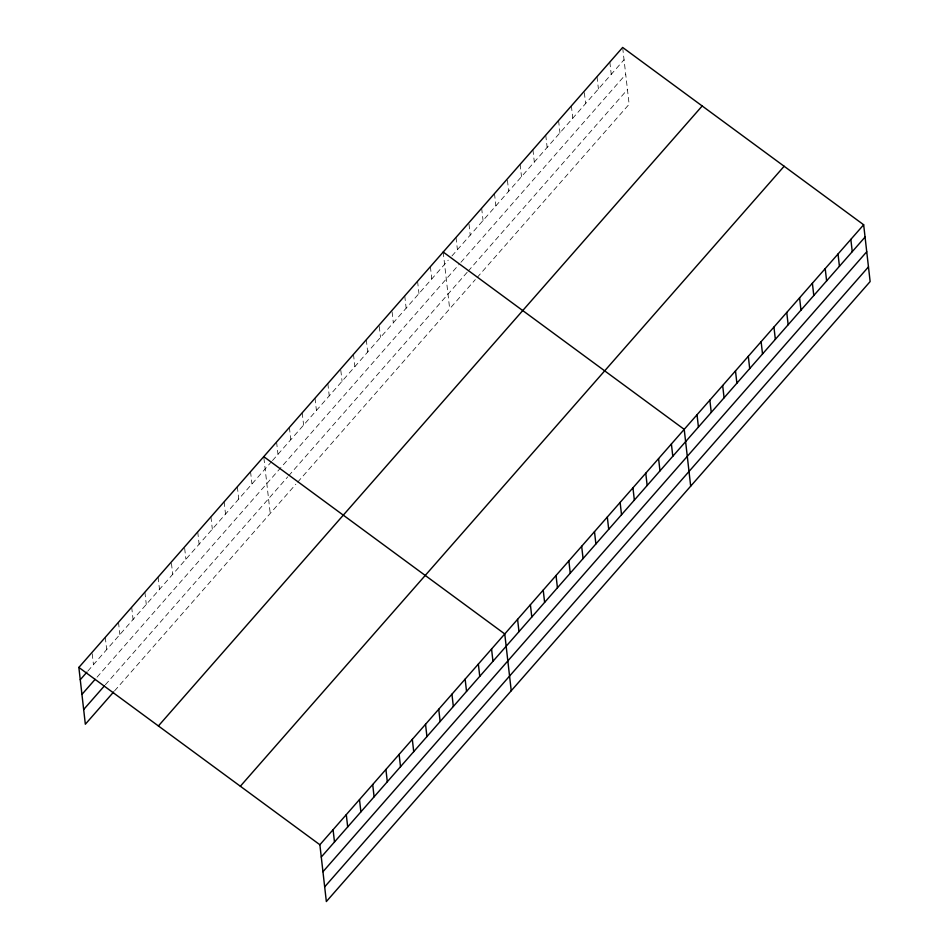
<?xml version="1.0" encoding="UTF-8"?>
<svg xmlns="http://www.w3.org/2000/svg" width="949" height="949" viewBox="0 0 949 949"><rect width="100%" height="100%" fill="white"/><g stroke="black" fill="none" stroke-linecap="round" stroke-linejoin="round"><path stroke-width="0.71" stroke-dasharray="4.75 3.56" d="M87.806 671.109L271.556 461.617M272.482 460.573L448.26 260.156M451.926 255.981L624.051 59.74M97.023 677.195L459.091 264.403M460.929 262.315L625.723 74.425M105.351 684.798L287.772 476.825M288.686 475.781L467.228 272.233M468.142 271.189L627.455 89.562M114.58 690.884L295.863 484.204M297.689 482.116L475.307 279.611M477.145 277.523L629.128 104.248L622.805 48.814M609.839 62.065L611.239 74.354M597.016 76.679L598.416 88.969M584.359 92.658L585.604 103.583M571.381 105.908L572.781 118.198M558.57 120.523L559.969 132.813M545.746 135.138L547.146 147.427M532.923 149.752L534.323 162.042M520.111 164.355L521.511 176.644M507.442 180.334L508.688 191.259M494.476 193.584L495.876 205.874M481.653 208.199L483.053 220.488M468.996 224.178L470.241 235.103M456.018 237.428L457.418 249.717M443.207 252.043L449.672 308.84M430.383 266.657L431.783 278.947M417.572 281.272L418.972 293.561M404.748 295.886L406.148 308.176M392.091 311.865L393.337 322.79M379.268 326.48L380.513 337.405M366.29 339.73L367.69 352.02M353.479 354.345L354.879 366.634M340.81 370.324L342.055 381.237M327.844 383.562L329.244 395.852M315.021 398.177L316.42 410.466M302.209 412.791L303.609 425.081M289.386 427.406L290.785 439.695M276.574 442.02L277.974 454.31M263.905 457.999L270.228 513.433M250.548 471.689L251.948 483.978M237.333 486.754L238.733 499.044M224.13 501.807L225.53 514.097M210.927 516.861L212.327 529.151M197.724 531.914L199.124 544.204M184.664 548.344L185.909 559.269M171.461 563.398L172.706 574.323M158.103 577.087L159.503 589.376M144.889 592.14L146.288 604.43M131.686 607.206L133.085 619.495M118.483 622.259L119.882 634.549M105.28 637.313L106.679 649.602M92.219 653.742L93.465 664.656"/><path stroke-width="1.42" d="M78.862 667.432L622.651 47.45L863.661 224.771L870.138 281.568L326.349 901.55L319.872 844.752L78.862 667.432L85.339 724.229L113.631 691.963M80.262 679.721L86.869 672.189M81.934 694.407L95.137 679.354M83.654 709.544L104.414 685.878M158.4 725.949L702.189 105.968M240.346 786.235L784.135 166.253M319.872 844.752L863.661 224.771M321.272 857.042L865.061 237.06M322.945 871.728L866.745 251.746M324.677 886.864L868.465 266.883M443.207 252.043L684.217 429.363L690.682 486.161M263.751 456.635L504.761 633.956L511.238 690.753M850.85 239.385L852.249 251.675M838.026 254L839.426 266.289M825.215 268.614L826.615 280.904M812.391 283.229L813.791 295.519M799.58 297.844L800.98 310.133M786.757 312.458L788.156 324.748M773.945 327.073L775.345 339.362M761.122 341.687L762.521 353.977M748.31 356.302L749.71 368.592M735.487 370.905L736.887 383.194M722.664 385.519L724.075 397.809M709.852 400.134L711.252 412.424M697.029 414.749L698.428 427.038M671.394 443.978L672.794 456.267M658.582 458.592L659.982 470.882M645.759 473.207L647.159 485.497M632.947 487.822L634.347 500.111M620.124 502.436L621.524 514.726M607.313 517.051L608.712 529.34M594.489 531.665L595.889 543.955M581.666 546.28L583.077 558.57M568.854 560.895L570.254 573.184M556.031 575.497L557.431 587.787M543.219 590.112L544.619 602.401M530.396 604.727L531.796 617.016M517.585 619.341L518.984 631.631M491.558 649.009L492.958 661.299M478.355 664.075L479.755 676.364M465.14 679.128L466.54 691.418M451.938 694.182L453.337 706.471M438.735 709.235L440.134 721.537M425.532 724.301L426.931 736.59M412.317 739.354L413.717 751.644M399.114 754.408L400.514 766.697M385.911 769.473L387.311 781.762M372.696 784.526L374.096 796.816M359.493 799.58L360.893 811.87M346.29 814.633L347.69 826.923M333.075 829.699L334.487 841.988"/></g></svg>
